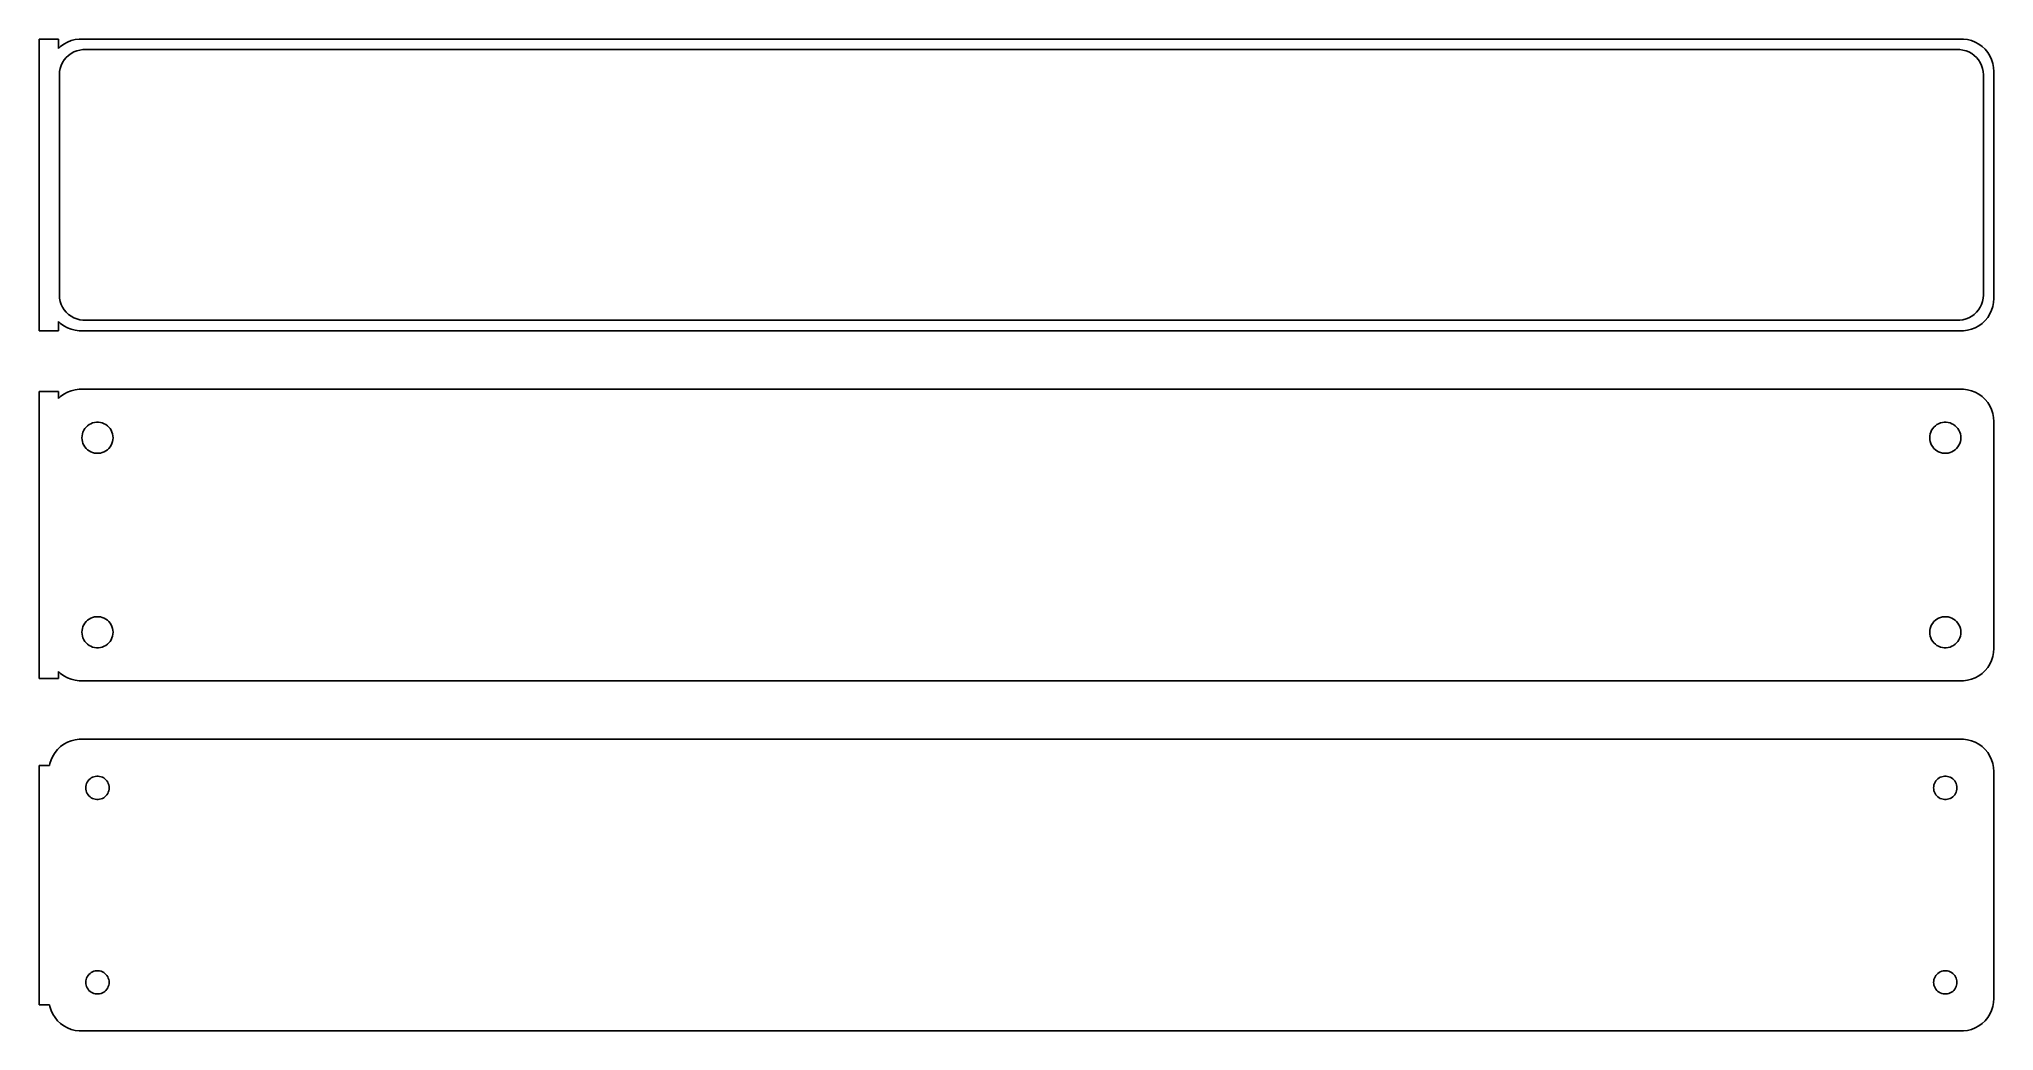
# Model space of a CAD drawing. Header units: metres. Extents: x -152 to 150, y 86 to 238.
import ezdxf

# ---------------------------------------------------------------- set-up
doc = ezdxf.new("R2010")
doc.units = ezdxf.units.M

msp = doc.modelspace()

# ---------------------------------------------------------------- linework, layer by layer
for p, q in [((-148.5, 238.49), (-151.5, 238.49)), ((-151.5, 238.49), (-151.5, 193.51)), ((-148.5, 237.059), (-148.5, 238.49)), ((-146.545, 238.255), (-147.129, 238.024)), ((-145.937, 238.411), (-146.545, 238.255)), ((-145.314, 238.49), (-145.937, 238.411)), ((145.314, 238.49), (-145.314, 238.49)), ((145.937, 238.411), (145.314, 238.49)), ((146.545, 238.255), (145.937, 238.411)), ((147.129, 238.024), (146.545, 238.255)), ((-148.187, 237.353), (-148.5, 237.059)), ((-147.679, 237.722), (-148.187, 237.353)), ((-147.894, 234.866), (-147.633, 235.276)), ((-147.129, 238.024), (-147.679, 237.722)), ((-147.633, 235.276), (-147.323, 235.651)), ((-147.323, 235.651), (-146.969, 235.984)), ((-146.969, 235.984), (-146.575, 236.27)), ((-146.575, 236.27), (-146.149, 236.504)), ((-146.149, 236.504), (-145.697, 236.683)), ((-145.697, 236.683), (-145.226, 236.804)), ((-145.226, 236.804), (-144.743, 236.865)), ((-144.743, 236.865), (144.743, 236.865)), ((144.743, 236.865), (145.226, 236.804)), ((145.226, 236.804), (145.697, 236.683)), ((145.697, 236.683), (146.149, 236.504)), ((146.149, 236.504), (146.575, 236.27)), ((146.575, 236.27), (146.969, 235.984)), ((146.969, 235.984), (147.323, 235.651)), ((147.679, 237.722), (147.129, 238.024)), ((147.323, 235.651), (147.633, 235.276)), ((147.633, 235.276), (147.894, 234.866)), ((148.187, 237.353), (147.679, 237.722)), ((148.645, 236.923), (148.187, 237.353)), ((149.045, 236.439), (148.645, 236.923)), ((149.382, 235.909), (149.045, 236.439)), ((149.649, 235.341), (149.382, 235.909)), ((149.843, 234.743), (149.649, 235.341)), ((-148.373, 233), (-148.342, 233.485)), ((-148.373, 199), (-148.373, 233)), ((-148.342, 233.485), (-148.251, 233.963)), ((-148.251, 233.963), (-148.101, 234.426)), ((-148.101, 234.426), (-147.894, 234.866)), ((147.894, 234.866), (148.101, 234.426)), ((148.101, 234.426), (148.251, 233.963)), ((148.251, 233.963), (148.342, 233.485)), ((148.342, 233.485), (148.373, 233)), ((148.373, 233), (148.373, 199)), ((149.961, 234.127), (149.843, 234.743)), ((150, 233.5), (149.961, 234.127)), ((150, 198.5), (150, 233.5)), ((-148.342, 198.515), (-148.373, 199)), ((148.373, 199), (148.342, 198.515)), ((-148.251, 198.037), (-148.342, 198.515)), ((-148.101, 197.574), (-148.251, 198.037)), ((-147.894, 197.134), (-148.101, 197.574)), ((-147.633, 196.724), (-147.894, 197.134)), ((-147.323, 196.349), (-147.633, 196.724)), ((-146.969, 196.016), (-147.323, 196.349)), ((-146.575, 195.73), (-146.969, 196.016)), ((146.969, 196.016), (146.575, 195.73)), ((147.323, 196.349), (146.969, 196.016)), ((147.633, 196.724), (147.323, 196.349)), ((147.894, 197.134), (147.633, 196.724)), ((148.101, 197.574), (147.894, 197.134)), ((148.251, 198.037), (148.101, 197.574)), ((148.342, 198.515), (148.251, 198.037)), ((149.045, 195.561), (149.382, 196.091)), ((149.382, 196.091), (149.649, 196.659)), ((149.649, 196.659), (149.843, 197.257)), ((149.843, 197.257), (149.961, 197.873)), ((149.961, 197.873), (150, 198.5)), ((-151.5, 193.51), (-148.5, 193.51)), ((-148.5, 194.941), (-148.187, 194.647)), ((-148.5, 193.51), (-148.5, 194.941)), ((-148.187, 194.647), (-147.679, 194.278)), ((-147.679, 194.278), (-147.129, 193.976)), ((-147.129, 193.976), (-146.545, 193.745)), ((-146.149, 195.496), (-146.575, 195.73)), ((-146.545, 193.745), (-145.937, 193.589)), ((-145.697, 195.317), (-146.149, 195.496)), ((-145.937, 193.589), (-145.314, 193.51)), ((-145.226, 195.196), (-145.697, 195.317)), ((-145.314, 193.51), (145.314, 193.51)), ((-144.743, 195.135), (-145.226, 195.196)), ((144.743, 195.135), (-144.743, 195.135)), ((145.226, 195.196), (144.743, 195.135)), ((145.697, 195.317), (145.226, 195.196)), ((145.314, 193.51), (145.937, 193.589)), ((146.149, 195.496), (145.697, 195.317)), ((145.937, 193.589), (146.545, 193.745)), ((146.575, 195.73), (146.149, 195.496)), ((146.545, 193.745), (147.129, 193.976)), ((147.129, 193.976), (147.679, 194.278)), ((147.679, 194.278), (148.187, 194.647)), ((148.187, 194.647), (148.645, 195.077)), ((148.645, 195.077), (149.045, 195.561)), ((-148.5, 184.115), (-151.5, 184.115)), ((-151.5, 184.115), (-151.5, 139.885)), ((-148.5, 183.059), (-148.5, 184.115)), ((-147.129, 184.024), (-147.679, 183.722)), ((-146.545, 184.255), (-147.129, 184.024)), ((-145.937, 184.411), (-146.545, 184.255)), ((-145.314, 184.49), (-145.937, 184.411)), ((145.314, 184.49), (-145.314, 184.49)), ((145.937, 184.411), (145.314, 184.49)), ((146.545, 184.255), (145.937, 184.411)), ((147.129, 184.024), (146.545, 184.255)), ((147.679, 183.722), (147.129, 184.024)), ((-148.187, 183.353), (-148.5, 183.059)), ((-147.679, 183.722), (-148.187, 183.353)), ((148.187, 183.353), (147.679, 183.722)), ((148.645, 182.923), (148.187, 183.353)), ((149.045, 182.439), (148.645, 182.923)), ((149.382, 181.909), (149.045, 182.439)), ((149.649, 181.341), (149.382, 181.909)), ((149.843, 180.743), (149.649, 181.341)), ((-144.731, 177.883), (-144.603, 178.156)), ((-144.603, 178.156), (-144.442, 178.411)), ((-144.442, 178.411), (-144.25, 178.643)), ((-144.25, 178.643), (-144.03, 178.849)), ((-144.03, 178.849), (-143.786, 179.026)), ((-143.786, 179.026), (-143.522, 179.172)), ((-143.522, 179.172), (-143.242, 179.283)), ((-143.242, 179.283), (-142.95, 179.357)), ((-142.95, 179.357), (-142.651, 179.395)), ((-142.651, 179.395), (-142.349, 179.395)), ((-142.349, 179.395), (-142.05, 179.357)), ((-142.05, 179.357), (-141.758, 179.283)), ((-141.758, 179.283), (-141.478, 179.172)), ((-141.478, 179.172), (-141.214, 179.026)), ((-141.214, 179.026), (-140.97, 178.849)), ((-140.97, 178.849), (-140.75, 178.643)), ((-140.75, 178.643), (-140.558, 178.411)), ((-140.558, 178.411), (-140.397, 178.156)), ((-140.397, 178.156), (-140.269, 177.883)), ((140.269, 177.883), (140.397, 178.156)), ((140.397, 178.156), (140.558, 178.411)), ((140.558, 178.411), (140.75, 178.643)), ((140.75, 178.643), (140.97, 178.849)), ((140.97, 178.849), (141.214, 179.026)), ((141.214, 179.026), (141.478, 179.172)), ((141.478, 179.172), (141.758, 179.283)), ((141.758, 179.283), (142.05, 179.357)), ((142.05, 179.357), (142.349, 179.395)), ((142.349, 179.395), (142.651, 179.395)), ((142.651, 179.395), (142.95, 179.357)), ((142.95, 179.357), (143.242, 179.283)), ((143.242, 179.283), (143.522, 179.172)), ((143.522, 179.172), (143.786, 179.026)), ((143.786, 179.026), (144.03, 178.849)), ((144.03, 178.849), (144.25, 178.643)), ((144.25, 178.643), (144.442, 178.411)), ((144.442, 178.411), (144.603, 178.156)), ((144.603, 178.156), (144.731, 177.883)), ((149.961, 180.127), (149.843, 180.743)), ((150, 179.5), (149.961, 180.127)), ((150, 144.5), (150, 179.5)), ((-144.9, 177), (-144.881, 177.301)), ((-144.881, 176.699), (-144.9, 177)), ((-144.881, 177.301), (-144.825, 177.597)), ((-144.825, 176.403), (-144.881, 176.699)), ((-144.825, 177.597), (-144.731, 177.883)), ((-144.731, 176.117), (-144.825, 176.403)), ((-144.603, 175.844), (-144.731, 176.117)), ((-144.442, 175.589), (-144.603, 175.844)), ((-144.25, 175.357), (-144.442, 175.589)), ((-144.03, 175.151), (-144.25, 175.357)), ((-143.786, 174.974), (-144.03, 175.151)), ((-143.522, 174.828), (-143.786, 174.974)), ((-141.214, 174.974), (-141.478, 174.828)), ((-140.97, 175.151), (-141.214, 174.974)), ((-140.75, 175.357), (-140.97, 175.151)), ((-140.558, 175.589), (-140.75, 175.357)), ((-140.397, 175.844), (-140.558, 175.589)), ((-140.269, 176.117), (-140.397, 175.844)), ((-140.269, 177.883), (-140.175, 177.597)), ((-140.175, 176.403), (-140.269, 176.117)), ((-140.175, 177.597), (-140.119, 177.301)), ((-140.119, 176.699), (-140.175, 176.403)), ((-140.119, 177.301), (-140.1, 177)), ((-140.1, 177), (-140.119, 176.699)), ((140.1, 177), (140.119, 177.301)), ((140.119, 176.699), (140.1, 177)), ((140.119, 177.301), (140.175, 177.597)), ((140.175, 176.403), (140.119, 176.699)), ((140.175, 177.597), (140.269, 177.883)), ((140.269, 176.117), (140.175, 176.403)), ((140.397, 175.844), (140.269, 176.117)), ((140.558, 175.589), (140.397, 175.844)), ((140.75, 175.357), (140.558, 175.589)), ((140.97, 175.151), (140.75, 175.357)), ((141.214, 174.974), (140.97, 175.151)), ((141.478, 174.828), (141.214, 174.974)), ((143.786, 174.974), (143.522, 174.828)), ((144.03, 175.151), (143.786, 174.974)), ((144.25, 175.357), (144.03, 175.151)), ((144.442, 175.589), (144.25, 175.357)), ((144.603, 175.844), (144.442, 175.589)), ((144.731, 176.117), (144.603, 175.844)), ((144.731, 177.883), (144.825, 177.597)), ((144.825, 176.403), (144.731, 176.117)), ((144.825, 177.597), (144.881, 177.301)), ((144.881, 176.699), (144.825, 176.403)), ((144.881, 177.301), (144.9, 177)), ((144.9, 177), (144.881, 176.699)), ((-143.242, 174.717), (-143.522, 174.828)), ((-142.95, 174.643), (-143.242, 174.717)), ((-142.651, 174.605), (-142.95, 174.643)), ((-142.349, 174.605), (-142.651, 174.605)), ((-142.05, 174.643), (-142.349, 174.605)), ((-141.758, 174.717), (-142.05, 174.643)), ((-141.478, 174.828), (-141.758, 174.717)), ((141.758, 174.717), (141.478, 174.828)), ((142.05, 174.643), (141.758, 174.717)), ((142.349, 174.605), (142.05, 174.643)), ((142.651, 174.605), (142.349, 174.605)), ((142.95, 174.643), (142.651, 174.605)), ((143.242, 174.717), (142.95, 174.643)), ((143.522, 174.828), (143.242, 174.717)), ((-144.825, 147.597), (-144.731, 147.883)), ((-144.731, 147.883), (-144.603, 148.156)), ((-144.603, 148.156), (-144.442, 148.411)), ((-144.442, 148.411), (-144.25, 148.643)), ((-144.25, 148.643), (-144.03, 148.849)), ((-144.03, 148.849), (-143.786, 149.026)), ((-143.786, 149.026), (-143.522, 149.172)), ((-143.522, 149.172), (-143.242, 149.283)), ((-143.242, 149.283), (-142.95, 149.357)), ((-142.95, 149.357), (-142.651, 149.395)), ((-142.651, 149.395), (-142.349, 149.395)), ((-142.349, 149.395), (-142.05, 149.357)), ((-142.05, 149.357), (-141.758, 149.283)), ((-141.758, 149.283), (-141.478, 149.172)), ((-141.478, 149.172), (-141.214, 149.026)), ((-141.214, 149.026), (-140.97, 148.849)), ((-140.97, 148.849), (-140.75, 148.643)), ((-140.75, 148.643), (-140.558, 148.411)), ((-140.558, 148.411), (-140.397, 148.156)), ((-140.397, 148.156), (-140.269, 147.883)), ((-140.269, 147.883), (-140.175, 147.597)), ((140.175, 147.597), (140.269, 147.883)), ((140.269, 147.883), (140.397, 148.156)), ((140.397, 148.156), (140.558, 148.411)), ((140.558, 148.411), (140.75, 148.643)), ((140.75, 148.643), (140.97, 148.849)), ((140.97, 148.849), (141.214, 149.026)), ((141.214, 149.026), (141.478, 149.172)), ((141.478, 149.172), (141.758, 149.283)), ((141.758, 149.283), (142.05, 149.357)), ((142.05, 149.357), (142.349, 149.395)), ((142.349, 149.395), (142.651, 149.395)), ((142.651, 149.395), (142.95, 149.357)), ((142.95, 149.357), (143.242, 149.283)), ((143.242, 149.283), (143.522, 149.172)), ((143.522, 149.172), (143.786, 149.026)), ((143.786, 149.026), (144.03, 148.849)), ((144.03, 148.849), (144.25, 148.643)), ((144.25, 148.643), (144.442, 148.411)), ((144.442, 148.411), (144.603, 148.156)), ((144.603, 148.156), (144.731, 147.883)), ((144.731, 147.883), (144.825, 147.597)), ((-144.9, 147), (-144.881, 147.301)), ((-144.881, 146.699), (-144.9, 147)), ((-144.881, 147.301), (-144.825, 147.597)), ((-144.825, 146.403), (-144.881, 146.699)), ((-144.731, 146.117), (-144.825, 146.403)), ((-144.603, 145.844), (-144.731, 146.117)), ((-144.442, 145.589), (-144.603, 145.844)), ((-144.25, 145.357), (-144.442, 145.589)), ((-144.03, 145.151), (-144.25, 145.357)), ((-143.786, 144.974), (-144.03, 145.151)), ((-143.522, 144.828), (-143.786, 144.974)), ((-143.242, 144.717), (-143.522, 144.828)), ((-141.478, 144.828), (-141.758, 144.717)), ((-141.214, 144.974), (-141.478, 144.828)), ((-140.97, 145.151), (-141.214, 144.974)), ((-140.75, 145.357), (-140.97, 145.151)), ((-140.558, 145.589), (-140.75, 145.357)), ((-140.397, 145.844), (-140.558, 145.589)), ((-140.269, 146.117), (-140.397, 145.844)), ((-140.175, 146.403), (-140.269, 146.117)), ((-140.175, 147.597), (-140.119, 147.301)), ((-140.119, 146.699), (-140.175, 146.403)), ((-140.119, 147.301), (-140.1, 147)), ((-140.1, 147), (-140.119, 146.699)), ((140.1, 147), (140.119, 147.301)), ((140.119, 146.699), (140.1, 147)), ((140.119, 147.301), (140.175, 147.597)), ((140.175, 146.403), (140.119, 146.699)), ((140.269, 146.117), (140.175, 146.403)), ((140.397, 145.844), (140.269, 146.117)), ((140.558, 145.589), (140.397, 145.844)), ((140.75, 145.357), (140.558, 145.589)), ((140.97, 145.151), (140.75, 145.357)), ((141.214, 144.974), (140.97, 145.151)), ((141.478, 144.828), (141.214, 144.974)), ((141.758, 144.717), (141.478, 144.828)), ((143.522, 144.828), (143.242, 144.717)), ((143.786, 144.974), (143.522, 144.828)), ((144.03, 145.151), (143.786, 144.974)), ((144.25, 145.357), (144.03, 145.151)), ((144.442, 145.589), (144.25, 145.357)), ((144.603, 145.844), (144.442, 145.589)), ((144.731, 146.117), (144.603, 145.844)), ((144.825, 146.403), (144.731, 146.117)), ((144.825, 147.597), (144.881, 147.301)), ((144.881, 146.699), (144.825, 146.403)), ((144.881, 147.301), (144.9, 147)), ((144.9, 147), (144.881, 146.699)), ((-142.95, 144.643), (-143.242, 144.717)), ((-142.651, 144.605), (-142.95, 144.643)), ((-142.349, 144.605), (-142.651, 144.605)), ((-142.05, 144.643), (-142.349, 144.605)), ((-141.758, 144.717), (-142.05, 144.643)), ((142.05, 144.643), (141.758, 144.717)), ((142.349, 144.605), (142.05, 144.643)), ((142.651, 144.605), (142.349, 144.605)), ((142.95, 144.643), (142.651, 144.605)), ((143.242, 144.717), (142.95, 144.643)), ((149.045, 141.561), (149.382, 142.091)), ((149.382, 142.091), (149.649, 142.659)), ((149.649, 142.659), (149.843, 143.257)), ((149.843, 143.257), (149.961, 143.873)), ((149.961, 143.873), (150, 144.5)), ((-151.5, 139.885), (-148.5, 139.885)), ((-148.5, 139.885), (-148.5, 140.941)), ((-148.5, 140.941), (-148.187, 140.647)), ((-148.187, 140.647), (-147.679, 140.278)), ((-147.679, 140.278), (-147.129, 139.976)), ((-147.129, 139.976), (-146.545, 139.745)), ((-146.545, 139.745), (-145.937, 139.589)), ((-145.937, 139.589), (-145.314, 139.51)), ((-145.314, 139.51), (145.314, 139.51)), ((145.314, 139.51), (145.937, 139.589)), ((145.937, 139.589), (146.545, 139.745)), ((146.545, 139.745), (147.129, 139.976)), ((147.129, 139.976), (147.679, 140.278)), ((147.679, 140.278), (148.187, 140.647)), ((148.187, 140.647), (148.645, 141.077)), ((148.645, 141.077), (149.045, 141.561)), ((-147.679, 129.722), (-148.187, 129.353)), ((-147.129, 130.024), (-147.679, 129.722)), ((-146.545, 130.255), (-147.129, 130.024)), ((-145.937, 130.411), (-146.545, 130.255)), ((-145.314, 130.49), (-145.937, 130.411)), ((145.314, 130.49), (-145.314, 130.49)), ((145.937, 130.411), (145.314, 130.49)), ((146.545, 130.255), (145.937, 130.411)), ((147.129, 130.024), (146.545, 130.255)), ((147.679, 129.722), (147.129, 130.024)), ((148.187, 129.353), (147.679, 129.722)), ((-149.843, 126.743), (-149.9, 126.444)), ((-149.649, 127.341), (-149.843, 126.743)), ((-149.382, 127.909), (-149.649, 127.341)), ((-149.045, 128.439), (-149.382, 127.909)), ((-148.645, 128.923), (-149.045, 128.439)), ((-148.187, 129.353), (-148.645, 128.923)), ((148.645, 128.923), (148.187, 129.353)), ((149.045, 128.439), (148.645, 128.923)), ((149.382, 127.909), (149.045, 128.439)), ((149.649, 127.341), (149.382, 127.909)), ((149.843, 126.743), (149.649, 127.341)), ((149.961, 126.127), (149.843, 126.743)), ((-149.9, 126.444), (-151.5, 126.444)), ((-151.5, 126.444), (-151.5, 89.5558)), ((-144.243, 123.448), (-144.174, 123.663)), ((-144.174, 123.663), (-144.077, 123.867)), ((-144.077, 123.867), (-143.956, 124.058)), ((-143.956, 124.058), (-143.812, 124.232)), ((-143.812, 124.232), (-143.647, 124.387)), ((-143.647, 124.387), (-143.464, 124.52)), ((-143.464, 124.52), (-143.266, 124.629)), ((-143.266, 124.629), (-143.056, 124.712)), ((-143.056, 124.712), (-142.837, 124.768)), ((-142.837, 124.768), (-142.613, 124.796)), ((-142.613, 124.796), (-142.387, 124.796)), ((-142.387, 124.796), (-142.163, 124.768)), ((-142.163, 124.768), (-141.944, 124.712)), ((-141.944, 124.712), (-141.734, 124.629)), ((-141.734, 124.629), (-141.536, 124.52)), ((-141.536, 124.52), (-141.353, 124.387)), ((-141.353, 124.387), (-141.188, 124.232)), ((-141.188, 124.232), (-141.044, 124.058)), ((-141.044, 124.058), (-140.923, 123.867)), ((-140.923, 123.867), (-140.826, 123.663)), ((-140.826, 123.663), (-140.757, 123.448)), ((140.757, 123.448), (140.826, 123.663)), ((140.826, 123.663), (140.923, 123.867)), ((140.923, 123.867), (141.044, 124.058)), ((141.044, 124.058), (141.188, 124.232)), ((141.188, 124.232), (141.353, 124.387)), ((141.353, 124.387), (141.536, 124.52)), ((141.536, 124.52), (141.734, 124.629)), ((141.734, 124.629), (141.944, 124.712)), ((141.944, 124.712), (142.163, 124.768)), ((142.163, 124.768), (142.387, 124.796)), ((142.387, 124.796), (142.613, 124.796)), ((142.613, 124.796), (142.837, 124.768)), ((142.837, 124.768), (143.056, 124.712)), ((143.056, 124.712), (143.266, 124.629)), ((143.266, 124.629), (143.464, 124.52)), ((143.464, 124.52), (143.647, 124.387)), ((143.647, 124.387), (143.812, 124.232)), ((143.812, 124.232), (143.956, 124.058)), ((143.956, 124.058), (144.077, 123.867)), ((144.077, 123.867), (144.174, 123.663)), ((144.174, 123.663), (144.243, 123.448)), ((150, 125.5), (149.961, 126.127)), ((150, 90.5), (150, 125.5)), ((-144.3, 123), (-144.286, 123.226)), ((-144.286, 122.774), (-144.3, 123)), ((-144.286, 123.226), (-144.243, 123.448)), ((-144.243, 122.552), (-144.286, 122.774)), ((-144.174, 122.337), (-144.243, 122.552)), ((-144.077, 122.133), (-144.174, 122.337)), ((-143.956, 121.942), (-144.077, 122.133)), ((-143.812, 121.768), (-143.956, 121.942)), ((-143.647, 121.613), (-143.812, 121.768)), ((-143.464, 121.48), (-143.647, 121.613)), ((-143.266, 121.371), (-143.464, 121.48)), ((-143.056, 121.288), (-143.266, 121.371)), ((-142.837, 121.232), (-143.056, 121.288)), ((-142.613, 121.204), (-142.837, 121.232)), ((-142.387, 121.204), (-142.613, 121.204)), ((-142.163, 121.232), (-142.387, 121.204)), ((-141.944, 121.288), (-142.163, 121.232)), ((-141.734, 121.371), (-141.944, 121.288)), ((-141.536, 121.48), (-141.734, 121.371)), ((-141.353, 121.613), (-141.536, 121.48)), ((-141.188, 121.768), (-141.353, 121.613)), ((-141.044, 121.942), (-141.188, 121.768)), ((-140.923, 122.133), (-141.044, 121.942)), ((-140.826, 122.337), (-140.923, 122.133)), ((-140.757, 122.552), (-140.826, 122.337)), ((-140.757, 123.448), (-140.714, 123.226)), ((-140.714, 122.774), (-140.757, 122.552)), ((-140.714, 123.226), (-140.7, 123)), ((-140.7, 123), (-140.714, 122.774)), ((140.7, 123), (140.714, 123.226)), ((140.714, 122.774), (140.7, 123)), ((140.714, 123.226), (140.757, 123.448)), ((140.757, 122.552), (140.714, 122.774)), ((140.826, 122.337), (140.757, 122.552)), ((140.923, 122.133), (140.826, 122.337)), ((141.044, 121.942), (140.923, 122.133)), ((141.188, 121.768), (141.044, 121.942)), ((141.353, 121.613), (141.188, 121.768)), ((141.536, 121.48), (141.353, 121.613)), ((141.734, 121.371), (141.536, 121.48)), ((141.944, 121.288), (141.734, 121.371)), ((142.163, 121.232), (141.944, 121.288)), ((142.387, 121.204), (142.163, 121.232)), ((142.613, 121.204), (142.387, 121.204)), ((142.837, 121.232), (142.613, 121.204)), ((143.056, 121.288), (142.837, 121.232)), ((143.266, 121.371), (143.056, 121.288)), ((143.464, 121.48), (143.266, 121.371)), ((143.647, 121.613), (143.464, 121.48)), ((143.812, 121.768), (143.647, 121.613)), ((143.956, 121.942), (143.812, 121.768)), ((144.077, 122.133), (143.956, 121.942)), ((144.174, 122.337), (144.077, 122.133)), ((144.243, 122.552), (144.174, 122.337)), ((144.243, 123.448), (144.286, 123.226)), ((144.286, 122.774), (144.243, 122.552)), ((144.286, 123.226), (144.3, 123)), ((144.3, 123), (144.286, 122.774)), ((-144.243, 93.4476), (-144.174, 93.6626)), ((-144.174, 93.6626), (-144.077, 93.8672)), ((-144.077, 93.8672), (-143.956, 94.058)), ((-143.956, 94.058), (-143.812, 94.2322)), ((-143.812, 94.2322), (-143.647, 94.3869)), ((-143.647, 94.3869), (-143.464, 94.5198)), ((-143.464, 94.5198), (-143.266, 94.6287)), ((-143.266, 94.6287), (-143.056, 94.7119)), ((-143.056, 94.7119), (-142.837, 94.7681)), ((-142.837, 94.7681), (-142.613, 94.7964)), ((-142.613, 94.7964), (-142.387, 94.7964)), ((-142.387, 94.7964), (-142.163, 94.7681)), ((-142.163, 94.7681), (-141.944, 94.7119)), ((-141.944, 94.7119), (-141.734, 94.6287)), ((-141.734, 94.6287), (-141.536, 94.5198)), ((-141.536, 94.5198), (-141.353, 94.3869)), ((-141.353, 94.3869), (-141.188, 94.2322)), ((-141.188, 94.2322), (-141.044, 94.058)), ((-141.044, 94.058), (-140.923, 93.8672)), ((-140.923, 93.8672), (-140.826, 93.6626)), ((-140.826, 93.6626), (-140.757, 93.4476)), ((140.757, 93.4476), (140.826, 93.6626)), ((140.826, 93.6626), (140.923, 93.8672)), ((140.923, 93.8672), (141.044, 94.058)), ((141.044, 94.058), (141.188, 94.2322)), ((141.188, 94.2322), (141.353, 94.3869)), ((141.353, 94.3869), (141.536, 94.5198)), ((141.536, 94.5198), (141.734, 94.6287)), ((141.734, 94.6287), (141.944, 94.7119)), ((141.944, 94.7119), (142.163, 94.7681)), ((142.163, 94.7681), (142.387, 94.7964)), ((142.387, 94.7964), (142.613, 94.7964)), ((142.613, 94.7964), (142.837, 94.7681)), ((142.837, 94.7681), (143.056, 94.7119)), ((143.056, 94.7119), (143.266, 94.6287)), ((143.266, 94.6287), (143.464, 94.5198)), ((143.464, 94.5198), (143.647, 94.3869)), ((143.647, 94.3869), (143.812, 94.2322)), ((143.812, 94.2322), (143.956, 94.058)), ((143.956, 94.058), (144.077, 93.8672)), ((144.077, 93.8672), (144.174, 93.6626)), ((144.174, 93.6626), (144.243, 93.4476)), ((-144.3, 93), (-144.286, 93.2256)), ((-144.286, 92.7744), (-144.3, 93)), ((-144.286, 93.2256), (-144.243, 93.4476)), ((-144.243, 92.5524), (-144.286, 92.7744)), ((-144.174, 92.3374), (-144.243, 92.5524)), ((-144.077, 92.1329), (-144.174, 92.3374)), ((-143.956, 91.942), (-144.077, 92.1329)), ((-143.812, 91.7678), (-143.956, 91.942)), ((-143.647, 91.6131), (-143.812, 91.7678)), ((-143.464, 91.4802), (-143.647, 91.6131)), ((-143.266, 91.3713), (-143.464, 91.4802)), ((-143.056, 91.2881), (-143.266, 91.3713)), ((-142.837, 91.2319), (-143.056, 91.2881)), ((-142.613, 91.2036), (-142.837, 91.2319)), ((-142.387, 91.2036), (-142.613, 91.2036)), ((-142.163, 91.2319), (-142.387, 91.2036)), ((-141.944, 91.2881), (-142.163, 91.2319)), ((-141.734, 91.3713), (-141.944, 91.2881)), ((-141.536, 91.4802), (-141.734, 91.3713)), ((-141.353, 91.6131), (-141.536, 91.4802)), ((-141.188, 91.7678), (-141.353, 91.6131)), ((-141.044, 91.942), (-141.188, 91.7678)), ((-140.923, 92.1329), (-141.044, 91.942)), ((-140.826, 92.3374), (-140.923, 92.1329)), ((-140.757, 92.5524), (-140.826, 92.3374)), ((-140.757, 93.4476), (-140.714, 93.2256)), ((-140.714, 92.7744), (-140.757, 92.5524)), ((-140.714, 93.2256), (-140.7, 93)), ((-140.7, 93), (-140.714, 92.7744)), ((140.7, 93), (140.714, 93.2256)), ((140.714, 92.7744), (140.7, 93)), ((140.714, 93.2256), (140.757, 93.4476)), ((140.757, 92.5524), (140.714, 92.7744)), ((140.826, 92.3374), (140.757, 92.5524)), ((140.923, 92.1329), (140.826, 92.3374)), ((141.044, 91.942), (140.923, 92.1329)), ((141.188, 91.7678), (141.044, 91.942)), ((141.353, 91.6131), (141.188, 91.7678)), ((141.536, 91.4802), (141.353, 91.6131)), ((141.734, 91.3713), (141.536, 91.4802)), ((141.944, 91.2881), (141.734, 91.3713)), ((142.163, 91.2319), (141.944, 91.2881)), ((142.387, 91.2036), (142.163, 91.2319)), ((142.613, 91.2036), (142.387, 91.2036)), ((142.837, 91.2319), (142.613, 91.2036)), ((143.056, 91.2881), (142.837, 91.2319)), ((143.266, 91.3713), (143.056, 91.2881)), ((143.464, 91.4802), (143.266, 91.3713)), ((143.647, 91.6131), (143.464, 91.4802)), ((143.812, 91.7678), (143.647, 91.6131)), ((143.956, 91.942), (143.812, 91.7678)), ((144.077, 92.1329), (143.956, 91.942)), ((144.174, 92.3374), (144.077, 92.1329)), ((144.243, 92.5524), (144.174, 92.3374)), ((144.243, 93.4476), (144.286, 93.2256)), ((144.286, 92.7744), (144.243, 92.5524)), ((144.286, 93.2256), (144.3, 93)), ((144.3, 93), (144.286, 92.7744)), ((149.961, 89.8733), (150, 90.5)), ((-151.5, 89.5558), (-149.9, 89.5558)), ((-149.9, 89.5558), (-149.843, 89.2566)), ((-149.843, 89.2566), (-149.649, 88.6594)), ((-149.649, 88.6594), (-149.382, 88.0912)), ((-149.382, 88.0912), (-149.045, 87.5611)), ((-149.045, 87.5611), (-148.645, 87.0773)), ((148.645, 87.0773), (149.045, 87.5611)), ((149.045, 87.5611), (149.382, 88.0912)), ((149.382, 88.0912), (149.649, 88.6594)), ((149.649, 88.6594), (149.843, 89.2566)), ((149.843, 89.2566), (149.961, 89.8733)), ((-148.645, 87.0773), (-148.187, 86.6474)), ((-148.187, 86.6474), (-147.679, 86.2784)), ((-147.679, 86.2784), (-147.129, 85.9759)), ((-147.129, 85.9759), (-146.545, 85.7447)), ((-146.545, 85.7447), (-145.937, 85.5886)), ((-145.937, 85.5886), (-145.314, 85.5099)), ((-145.314, 85.5099), (145.314, 85.5099)), ((145.314, 85.5099), (145.937, 85.5886)), ((145.937, 85.5886), (146.545, 85.7447)), ((146.545, 85.7447), (147.129, 85.9759)), ((147.129, 85.9759), (147.679, 86.2784)), ((147.679, 86.2784), (148.187, 86.6474)), ((148.187, 86.6474), (148.645, 87.0773))]:
    msp.add_line(p, q)

doc.saveas('drawing.dxf')
